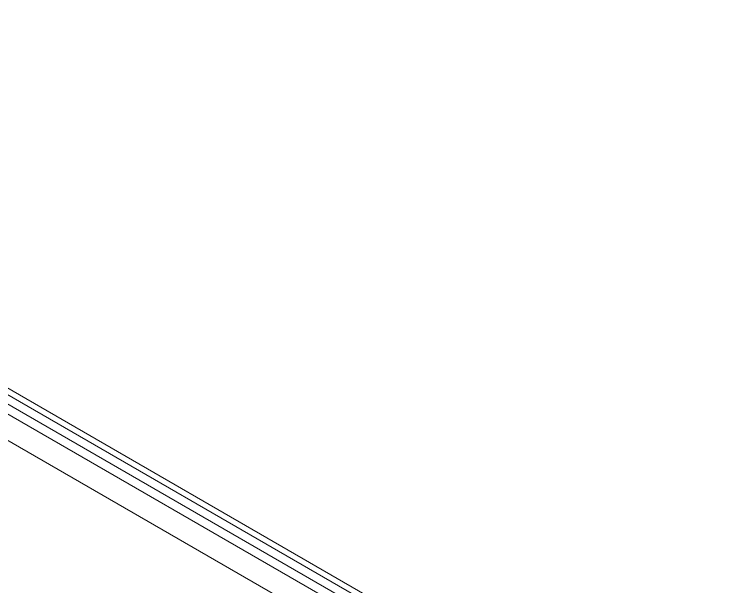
# Model space of a CAD drawing. Header units: millimetres. Extents: x -208 to 4974, y -28 to 3137.
# Drawn here: x 3541.3 to 3655.6, y 1729 to 1821.6 of the extents above; entities that cross this region are included whole.
import ezdxf

# ---------------------------------------------------------------- set-up
doc = ezdxf.new("R2010")
doc.units = ezdxf.units.MM
doc.layers.add('ZANO_R', color=7, linetype='Continuous', lineweight=0)

msp = doc.modelspace()

# ---------------------------------------------------------------- linework, layer by layer
at = {"layer": 'ZANO_R'}
for p, q in [((4574.98, 1163.73), (3435.57, 1821.57)), ((4577.01, 1158.4), (3429.87, 1820.69)), ((4577.01, 1159.99), (3432.63, 1820.69)), ((3434.92, 1820.88), (4574.71, 1162.83)), ((3428.27, 1817.36), (4572.04, 1157))]:
    msp.add_line(p, q, dxfattribs=at)

doc.saveas('drawing.dxf')
